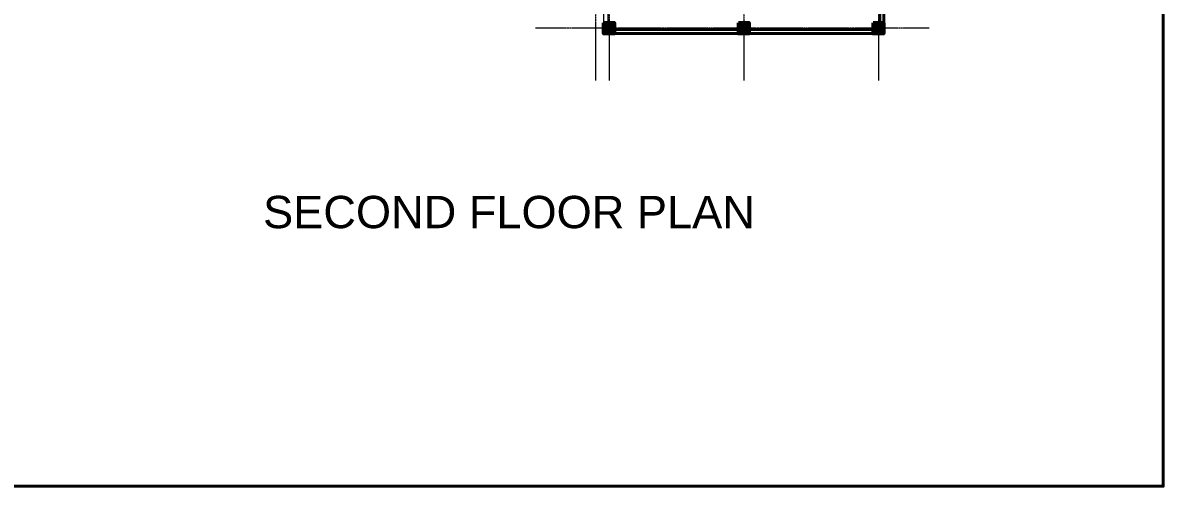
# Model space of a CAD drawing. Header units: millimetres. Extents: x 2399484 to 3337895, y 3598750 to 3969149.
# Drawn here: x 2554274 to 2617776, y 3629865 to 3655675 of the extents above; entities that cross this region are included whole.
import ezdxf

# ---------------------------------------------------------------- set-up
doc = ezdxf.new("R2010")
doc.units = ezdxf.units.MM
doc.header["$MEASUREMENT"] = 0
doc.linetypes.add('CENTER', pattern=[2, 1.25, -0.25, 0.25, -0.25])
for name, color, linetype, lineweight in [('centreline', 52, 'CENTER', 5), ('Column-0.5', 14, 'Continuous', 50), ('Hatch', 9, 'Continuous', 9), ('TXT', 7, 'Continuous', 25), ('WALL 0.2', 7, 'Continuous', 20), ('wall 0.4', 7, 'Continuous', 40)]:
    doc.layers.add(name, color=color, linetype=linetype, lineweight=lineweight)
doc.styles.add('ARIAL', font='arial.ttf')

# ---------------------------------------------------------------- blocks, each defined once
blk = doc.blocks.new('2ft column')
at = {"layer": 'Hatch', "ltscale": 5}
h = blk.add_hatch(color=256, dxfattribs=at)
h.dxf.hatch_style = 1
h.paths.add_polyline_path([(2207385, 4176559), (2207985, 4176559), (2207985, 4175959), (2207385, 4175959)])
at = {"layer": 'Column-0.5', "ltscale": 5}
blk.add_lwpolyline([(2207385, 4176559), (2207985, 4176559), (2207985, 4175959), (2207385, 4175959)], close=True, dxfattribs=at)
at = {"layer": 'Defpoints', "ltscale": 5}
for points in [[(2207985, 4176559), (2207385, 4175959)], [(2207985, 4175959), (2207385, 4176559)]]:
    blk.add_lwpolyline(points, dxfattribs=at)

msp = doc.modelspace()

# ---------------------------------------------------------------- linework, layer by layer
at = {"layer": 'centreline', "ltscale": 5}
for p, q in [((2586168.8, 3694774.4), (2586168.8, 3652468)), ((2586168.8, 3694774.4), (2586168.8, 3652468)), ((2586918.8, 3694774.4), (2586918.8, 3652468)), ((2586918.8, 3694774.4), (2586918.8, 3652468)), ((2594418.8, 3694774.4), (2594418.8, 3652468)), ((2594418.8, 3694774.4), (2594418.8, 3652468)), ((2601918.8, 3694774.4), (2601918.8, 3652468)), ((2601918.8, 3694774.4), (2601918.8, 3652468)), ((2604746, 3655375.3), (2582832.4, 3655375.3)), ((2604746, 3655375.3), (2582832.4, 3655375.3))]:
    msp.add_line(p, q, dxfattribs=at)
at = {"layer": 'WALL 0.2', "ltscale": 5}
for p, q in [((2586618.8, 3668616.3), (2586618.8, 3655675.3)), ((2586848.8, 3668846.3), (2586848.8, 3655675.3))]:
    msp.add_line(p, q, dxfattribs=at)
at = {"layer": 'wall 0.4', "ltscale": 5}
for p, q in [((2602218.8, 3661764.4), (2602218.8, 3655675.3)), ((2601988.8, 3660716.3), (2601988.8, 3655675.3)), ((2594118.8, 3655305.3), (2587218.8, 3655305.3)), ((2601618.8, 3655305.3), (2594718.8, 3655305.3)), ((2594118.8, 3655075.3), (2587218.8, 3655075.3)), ((2601618.8, 3655075.3), (2594718.8, 3655075.3))]:
    msp.add_line(p, q, dxfattribs=at)
msp.add_lwpolyline([(2419715.1, 3708180), (2617775.6, 3708180), (2617775.6, 3629865.1), (2419715.1, 3629865.1)], close=True, dxfattribs=at)

# ---------------------------------------------------------------- block references
at = {"layer": 'Hatch'}
for p in [(379233.9, -520883.2), (379233.9, -520883.2), (386733.9, -520883.2), (386733.9, -520883.2), (394233.9, -520883.2), (394233.9, -520883.2)]:
    msp.add_blockref('2ft column', p, dxfattribs=at)

# ---------------------------------------------------------------- texts
at = {"layer": 'TXT', "color": 244, "ltscale": 20, "true_color": 0x991b1e, "insert": (2567654.7, 3645123.3), "char_height": 2100, "width": 102139.87, "attachment_point": 4, "rotation": 0.000195, "style": 'ARIAL'}
msp.add_mtext('{\\H0.85714x;SECOND FLOOR PLAN}', dxfattribs=at)

doc.saveas('drawing.dxf')
